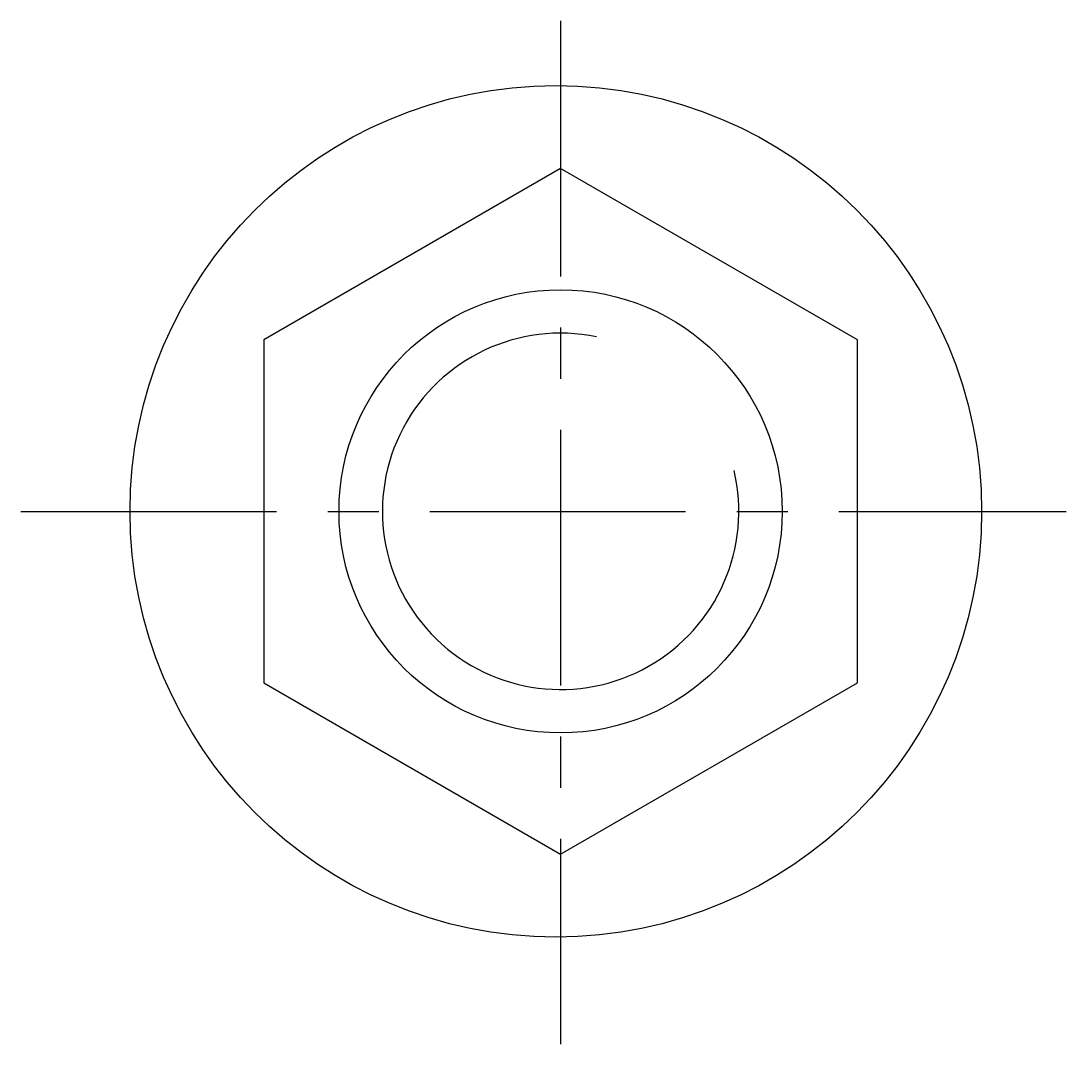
# Model space of a CAD drawing. Header units: millimetres. Extents: x 107.4 to 172.3, y 191.5 to 255.
import ezdxf

# ---------------------------------------------------------------- set-up
doc = ezdxf.new("R2010")
doc.units = ezdxf.units.MM
doc.header["$LTSCALE"] = 0.5
doc.linetypes.add('CENTER', pattern=[50.8, 31.75, -6.35, 6.35, -6.35])
for name, color, linetype in [('点画线', 1, 'CENTER'), ('粗实线', 7, 'Continuous'), ('细实线', 5, 'Continuous')]:
    doc.layers.add(name, color=color, linetype=linetype)

msp = doc.modelspace()

# ---------------------------------------------------------------- linework, layer by layer
at = {"layer": '点画线'}
for p, q in [((140.957, 255.003), (140.957, 191.457)), ((107.441, 224.544), (172.347, 224.544))]:
    msp.add_line(p, q, dxfattribs=at)
at = {"layer": '粗实线'}
msp.add_lwpolyline([(140.957, 245.831), (122.522, 235.187), (122.522, 213.9), (140.957, 203.256), (159.393, 213.9), (159.393, 235.187)], close=True, dxfattribs=at)
for centre, radius in [((140.66, 224.544), 26.442), ((140.957, 224.544), 13.761)]:
    msp.add_circle(centre, radius, dxfattribs=at)
at = {"layer": '细实线'}
msp.add_arc((140.957, 224.544), 11.066, 78.41625, 13.30404, dxfattribs=at)

doc.saveas('drawing.dxf')
